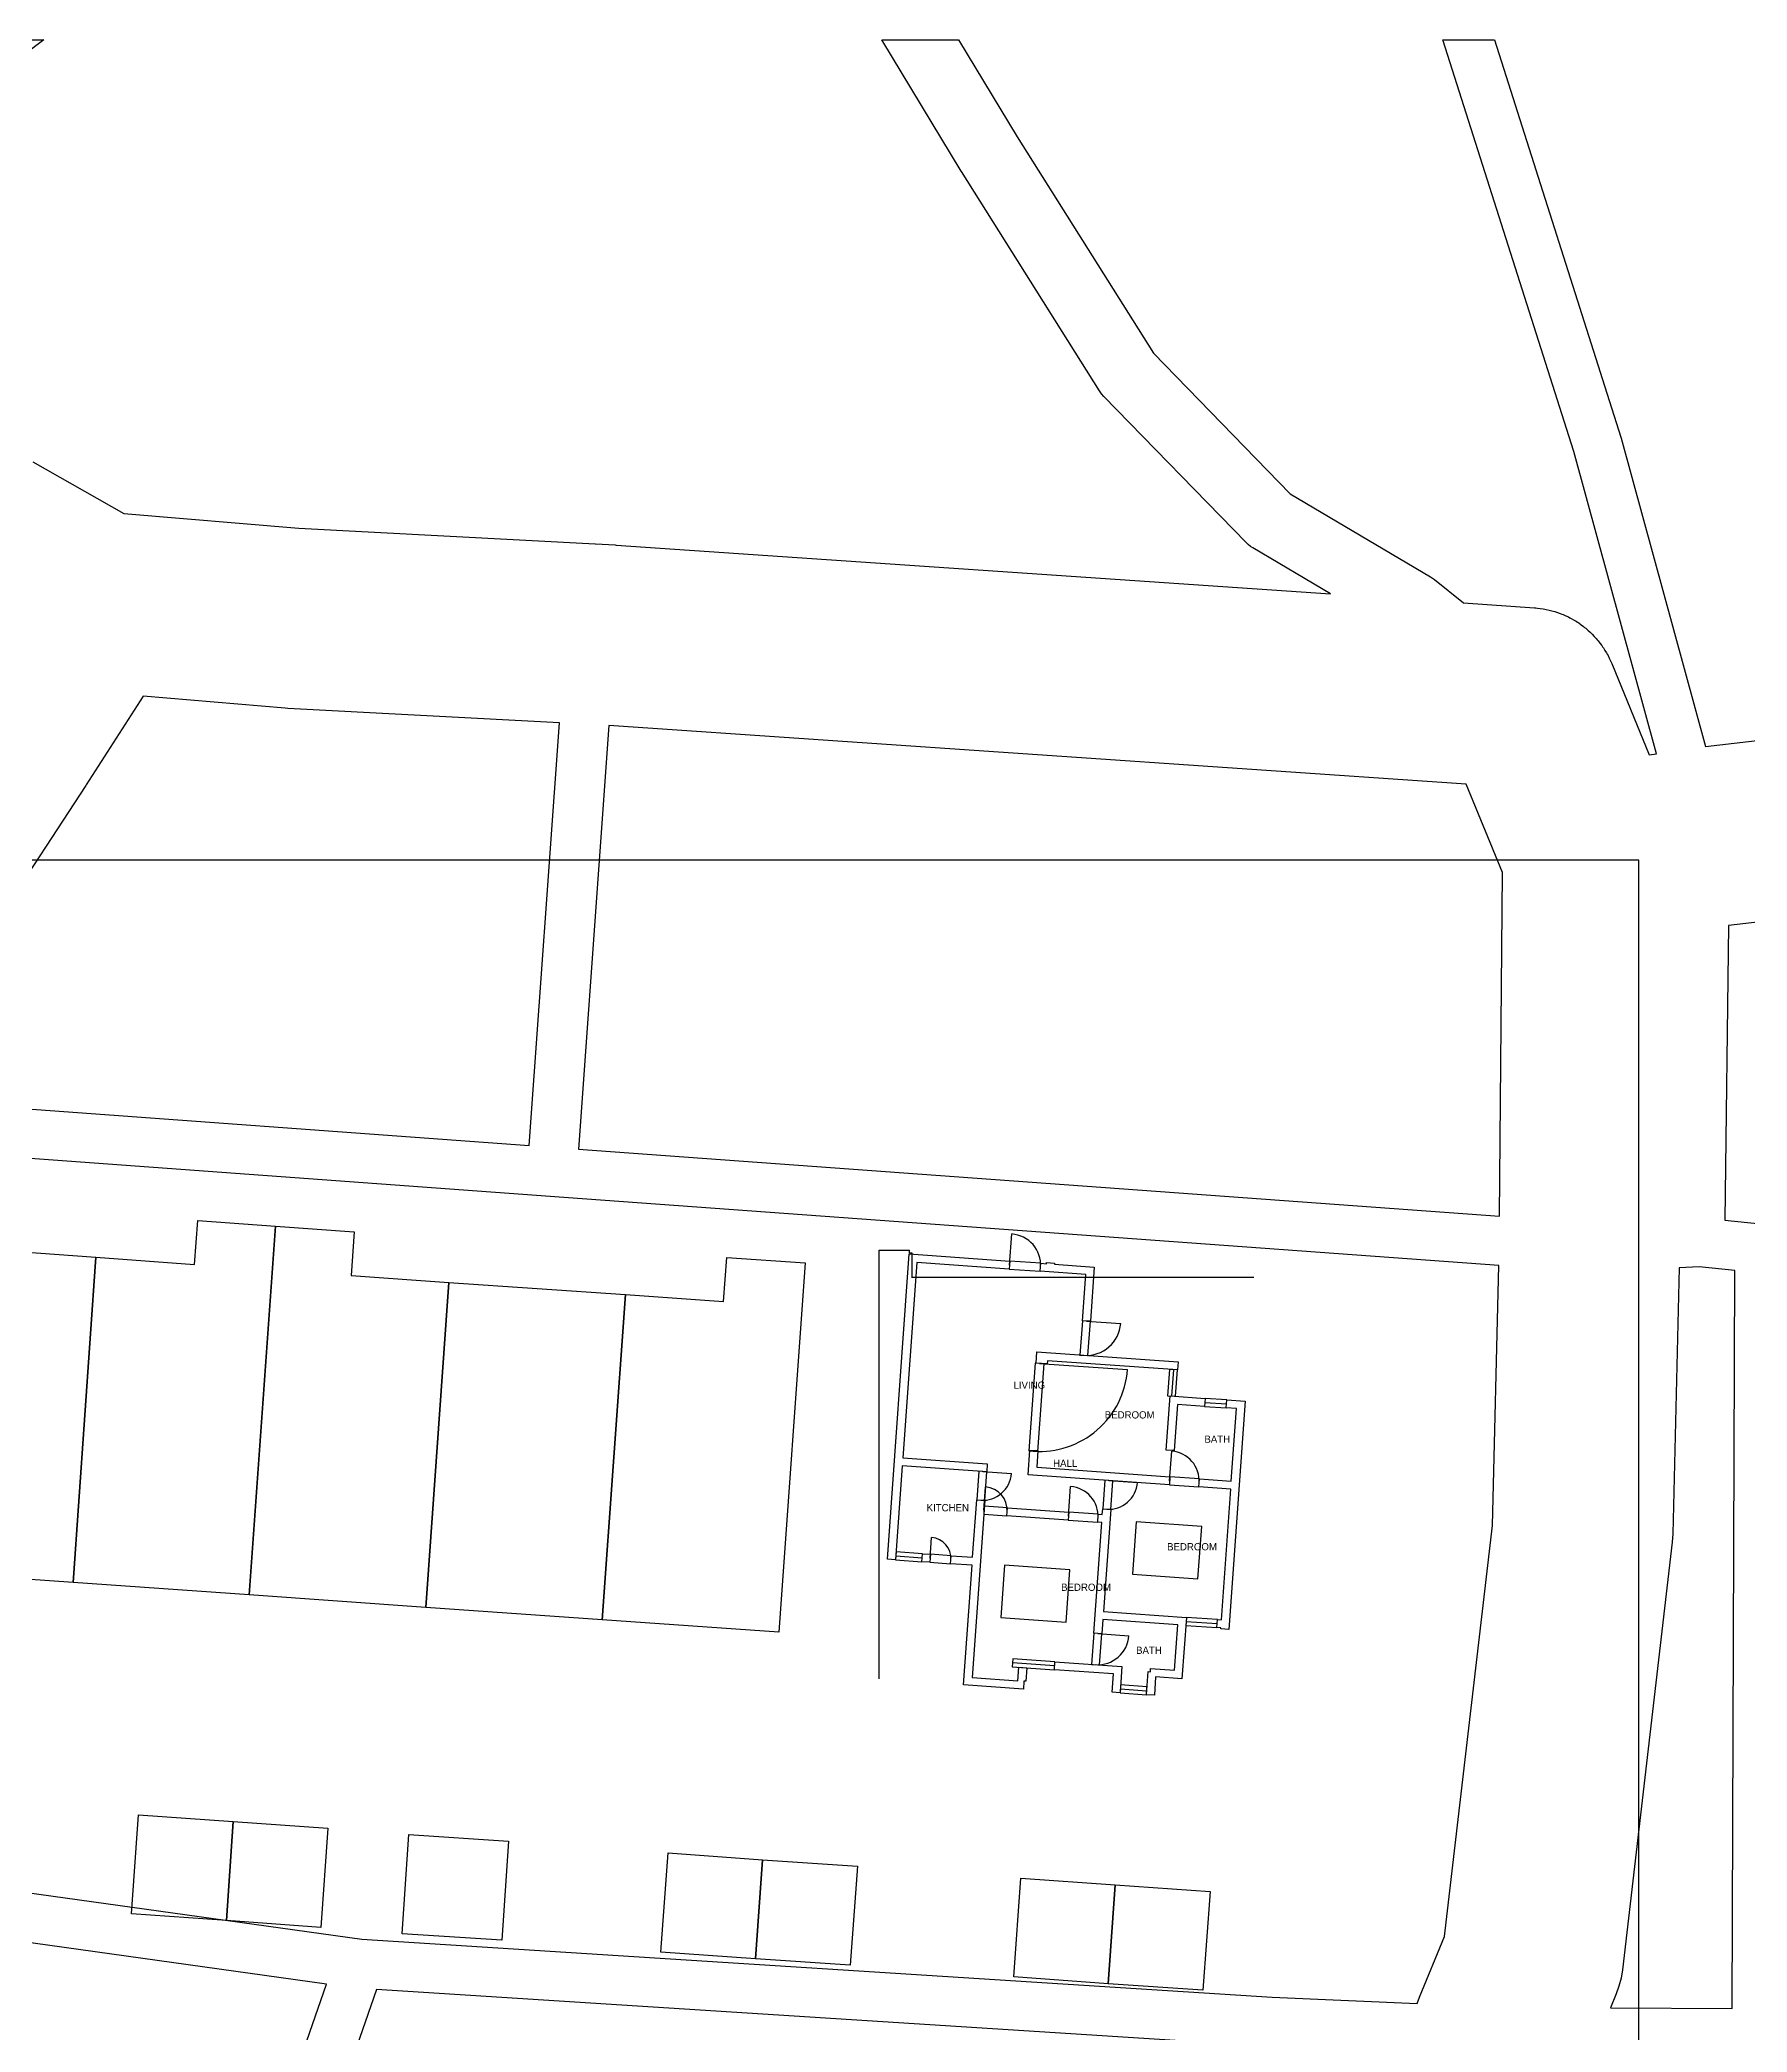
# Model space of a CAD drawing. Extents: x -2942 to 2655, y -2732 to 2337.
# Drawn here: x -439 to 1609, y -97 to 2293 of the extents above; entities that cross this region are included whole.
import ezdxf

# ---------------------------------------------------------------- set-up
doc = ezdxf.new("R2010")
doc.units = 0
for name, color, linetype in [('A-ANNO-DIMS', 7, 'Continuous'), ('A-FURN', 7, 'Continuous'), ('ANNO', 7, 'Continuous'), ('C-BLDG-EXST', 7, 'Continuous'), ('C-ROAD', 7, 'Continuous'), ('DOOR', 7, 'Continuous'), ('V-PROP-LINE', 7, 'Continuous'), ('WALL', 7, 'Continuous'), ('WINDOW', 7, 'Continuous')]:
    doc.layers.add(name, color=color, linetype=linetype)
doc.styles.add('OpenSansCondensed-Light', font='OpenSansCondensed-Light.ttf')
doc.dimstyles.new('EZDXF', dxfattribs={"dimtxt": 0.25, "dimasz": 0.175, "dimexe": 0.375, "dimexo": 0.125, "dimgap": 0.1, "dimtad": 1, "dimlfac": 100, "dimzin": 12, "dimdsep": 46, "dimtxsty": 'OpenSansCondensed-Light', "dimblk": 'ARCHTICK', "dimcen": 2.5, "dimazin": 3, "dimtfac": 0.5, "dimtmove": 2, "dimatfit": 3})

# ---------------------------------------------------------------- blocks, each defined once
blk = doc.blocks.new('_ARCHTICK')
at = {"color": 0, "linetype": 'BYBLOCK', "const_width": 0.15}
blk.add_lwpolyline([(-0.5, -0.5), (0.5, 0.5)], dxfattribs=at)

msp = doc.modelspace()

# ---------------------------------------------------------------- linework, layer by layer
at = {"layer": 'A-FURN'}
for points in [[(875.903, 515.02452), (871.4283, 452.19152), (949.96954, 446.59814), (954.44424, 509.43114)], [(717.87829, 463.10211), (713.40358, 400.26912), (791.94482, 394.67574), (796.41953, 457.50873)]]:
    msp.add_lwpolyline(points, close=True, dxfattribs=at)
at = {"layer": 'C-BLDG-EXST'}
for points in [[(-371.86774, 832.53157), (-399.37355, 442.16), (-621.038, 457.82709), (-616.18404, 527.89378), (-700.04979, 533.55134), (-771.51096, 439.98402), (-871.55659, 516.14346), (-694.38683, 748.53858), (-701.39811, 753.76094), (-581.93661, 911.7374), (-487.8236, 840.80031)], [(-399.37355, 442.16), (-371.86774, 832.53157), (-253.4849, 823.82764), (-249.70959, 876.48646), (-156.40558, 869.52331), (-187.95636, 427.36331)], [(-187.95636, 427.36331), (-156.40558, 869.52331), (-62.0229, 862.99535), (-65.79821, 810.33654), (51.50597, 802.0678), (23.7305, 412.13142)], [(263.19283, 787.7063), (381.03634, 779.43756), (384.81165, 832.09638), (478.655, 825.56843), (447.10422, 382.53803), (235.41736, 397.33472)], [(51.50597, 802.0678), (263.19283, 787.7063), (235.41736, 397.33472), (23.7305, 412.13142)], [(-207.10256, 155.36528), (-215.46216, 36.55654), (-329.2607, 44.82528), (-320.63143, 163.63402)], [(-215.46216, 36.55654), (-207.10256, 155.36528), (-93.57368, 147.53173), (-102.20295, 28.2878)], [(114.8772, 13.05591), (-4.5843, 20.88945), (3.50564, 139.69819), (122.96714, 131.86465)], [(427.68835, 109.66961), (419.32874, -9.13913), (305.79987, -1.30559), (314.42914, 117.93835)], [(419.32874, -9.13913), (427.68835, 109.66961), (541.48689, 101.83606), (532.85762, -16.97268)], [(850.7924, 79.64102), (842.43279, -39.16772), (729.17358, -30.89898), (737.53319, 87.47457)], [(850.7924, 79.64102), (964.59094, 71.37228), (955.96167, -47.00126), (842.43279, -39.16772)]]:
    msp.add_lwpolyline(points, close=True, dxfattribs=at)
at = {"layer": 'C-ROAD'}
for points in [[(-794.08132, 2292.99903), (-434.46031, 2292.99903), (-676.89948, 2110.16223)], [(-447.7242, 1786.58179), (-338.35988, 1724.80786), (-128.48575, 1706.94044), (227.05742, 1688.3193), (227.41056, 1688.30022), (250.87139, 1686.99463), (252.23991, 1686.90978), (1109.08142, 1628.33342), (1016.00457, 1683.40316), (1013.09704, 1685.30134), (1010.36806, 1687.44833), (1007.83887, 1689.82742), (837.14105, 1865.21175), (834.41254, 1868.32751), (832.02643, 1871.71266), (666.45225, 2135.00675), (666.11527, 2135.55244), (570.64721, 2292.99903), (662.73155, 2292.99903), (733.27871, 2176.65217), (896.46822, 1917.15014), (1060.61009, 1748.50174), (1228.95478, 1648.89913), (1231.39786, 1647.32921), (1233.71858, 1645.58348), (1268.38848, 1617.44269), (1353.5509, 1611.62072), (1355.36483, 1611.40689), (1357.18876, 1611.31032), (1360.63787, 1610.78527), (1364.10272, 1610.37681), (1365.88696, 1609.98621), (1367.69264, 1609.71133), (1371.07368, 1608.85074), (1374.48181, 1608.10463), (1376.21917, 1607.54102), (1377.98922, 1607.09048), (1381.26962, 1605.90263), (1384.58821, 1604.82606), (1386.26196, 1604.09488), (1387.97932, 1603.47301), (1391.1275, 1601.96934), (1394.32459, 1600.57268), (1395.91861, 1599.68096), (1397.56675, 1598.89376), (1400.55238, 1597.08876), (1403.59718, 1595.38545), (1405.09612, 1594.34178), (1406.65916, 1593.39682), (1409.4535, 1591.30787), (1412.31668, 1589.31432), (1413.7061, 1588.12876), (1415.169, 1587.03515), (1417.74513, 1584.68236), (1420.39912, 1582.41777), (1421.66565, 1581.10173), (1423.01431, 1579.86999), (1425.34742, 1577.27603), (1427.76666, 1574.76221), (1428.8981, 1573.32836), (1430.11953, 1571.97036), (1432.18715, 1569.16021), (1434.34835, 1566.42136), (1435.33379, 1564.88352), (1436.41624, 1563.41234), (1438.19846, 1560.41305), (1440.0808, 1557.47557), (1440.91076, 1555.84854), (1441.8438, 1554.27834), (1443.32345, 1551.11881), (1444.9088, 1548.01096), (1445.57529, 1546.31042), (1446.34993, 1544.65634), (1491.25177, 1435.07578), (1500.0488, 1436.46988), (1400.90322, 1798.99276), (1243.52437, 2292.99903), (1305.50386, 2292.99903), (1457.35773, 1816.33547), (1457.70499, 1815.16189), (1558.90129, 1445.14061), (2463.0054, 1550.17356)], [(2463.0054, 1332.18181), (1586.36158, 1230.33902), (1582.045, 876.95869), (1624.66775, 872.52926)], [(-991.79683, 145.00735), (-52.84036, 14.16568), (1038.96189, -55.37545), (1212.92283, -62.72054), (1215.66523, -55.18854), (1245.76731, 17.49891), (1303.30691, 510.66042), (1310.70303, 822.59265), (173.13957, 905.35311), (-511.28058, 955.40154)], [(-783.62718, -2021.11356), (-95.50989, -39.51413), (-982.69635, 84.11349)], [(1035.52351, -114.33123), (-35.2918, -46.12684), (-721.1128, -2021.11356)]]:
    msp.add_lwpolyline(points, dxfattribs=at)
for points in [[(-384.03547, 1398.59547), (-591.51842, 1081.76161), (-498.52245, 1013.6814), (147.93748, 966.40882), (184.18503, 1473.73248), (-141.57368, 1490.7937), (-145.09509, 1491.03574), (-315.26749, 1505.52319), (-383.54697, 1399.34821), (-384.03547, 1398.59547)], [(1271.53905, 1400.18647), (243.159, 1470.48974), (206.8362, 962.1128), (1311.5658, 881.74108), (1315.10922, 1293.8558), (1271.53905, 1400.18647)], [(1451.58918, -51.43468), (1444.72583, -68.0076), (1590.72049, -69.05106), (1593.76286, 816.3678), (1551.33697, 820.77677), (1527.23001, 819.66972), (1519.66279, 500.52118), (1518.96372, 490.54054), (1459.09814, -22.55655), (1457.48709, -32.39994), (1454.97701, -42.05329), (1451.58918, -51.43468)]]:
    msp.add_lwpolyline(points, close=True, dxfattribs=at)
at = {"layer": 'DOOR'}
for p, q in [((723.88904, 823.05754), (726.54565, 860.36116)), ((816.20439, 755.91793), (857.33401, 752.98885)), ((760.00625, 705.12295), (865.40083, 697.61719)), ((915.99304, 564.23143), (918.51341, 599.62204)), ((691.83078, 575.38857), (726.26488, 572.93631)), ((693.34362, 529.13584), (695.31905, 556.87442)), ((794.73293, 521.91531), (797.2533, 557.30592)), ((842.95823, 564.6259), (877.39234, 562.17365)), ((628.65626, 471.25459), (630.42733, 496.12367)), ((829.87955, 380.97735), (867.18316, 378.32074))]:
    msp.add_line(p, q, dxfattribs=at)
for points in [[(723.54845, 818.27503), (760.85206, 815.61842), (761.53324, 825.18345), (724.22963, 827.84006)], [(811.42187, 756.25852), (808.49279, 715.1289), (818.05782, 714.44771), (820.9869, 755.57734)], [(754.55951, 705.51084), (747.05374, 600.11627), (757.94723, 599.34048), (765.45299, 704.73506)], [(687.04826, 575.72916), (684.59601, 541.29505), (694.16104, 540.61387), (696.61329, 575.04798)], [(838.17572, 564.96649), (835.72347, 530.53239), (845.28849, 529.8512), (847.74075, 564.28531)], [(915.65245, 559.44892), (951.04306, 556.92855), (951.72424, 566.49358), (916.33363, 569.01395)], [(693.00303, 524.35332), (720.74161, 522.3779), (721.4228, 531.94293), (693.68421, 533.91835)], [(794.39234, 517.1328), (829.78294, 514.61243), (830.46412, 524.17746), (795.07352, 526.69783)], [(628.31567, 466.47208), (653.18474, 464.70101), (653.86593, 474.26604), (628.99685, 476.03711)], [(825.09703, 381.31794), (822.44043, 344.01432), (832.00545, 343.33314), (834.66206, 380.63676)]]:
    msp.add_lwpolyline(points, close=True, dxfattribs=at)
for centre, radius, start, end in [((723.88904, 823.05754), 37.39809, -4.07348966, 85.92651034), ((816.20439, 755.91793), 41.23379, -94.07348966, -4.07348966), ((760.00625, 705.12295), 105.6615, -94.07348966, -4.07348966), ((915.99304, 564.23143), 35.48024, -4.07348966, 85.92651034), ((691.83078, 575.38857), 34.52131, -94.07348966, -4.07348966), ((693.34362, 529.13584), 27.80884, -4.07348966, 85.92651034), ((794.73293, 521.91531), 35.48024, -4.07348966, 85.92651034), ((842.95823, 564.6259), 34.52131, -94.07348966, -4.07348966), ((628.65626, 471.25459), 24.93206, -4.07348966, 85.92651034), ((829.87955, 380.97735), 37.39809, -94.07348966, -4.07348966)]:
    msp.add_arc(centre, radius, start, end, dxfattribs=at)
at = {"layer": 'V-PROP-LINE'}
msp.add_lwpolyline([(-1483.29426, -1036.86159), (1478.75343, -1036.86159), (1478.75343, 1308.74706), (-1483.29426, 1308.74706)], close=True, dxfattribs=at)
at = {"layer": 'WALL'}
for points in [[(723.54845, 818.27503), (612.59412, 826.17673), (595.90517, 591.83353), (697.29447, 584.61301), (696.61329, 575.04798), (595.22399, 582.2685), (587.18605, 469.40116), (577.62102, 470.08234), (603.71027, 836.42294), (724.22963, 827.84006)], [(777.8884, 825.35392), (777.79379, 824.02544), (825.61894, 820.61953), (820.9869, 755.57734), (811.42187, 756.25852), (815.37273, 811.73569), (760.85206, 815.61842), (761.53324, 825.18345), (768.22876, 824.70662), (768.32337, 826.0351)], [(756.84164, 718.80728), (926.14265, 706.75036), (925.46147, 697.18533), (769.5515, 708.28859), (769.27902, 704.46258), (755.88798, 705.41624)], [(916.51805, 666.09757), (958.60417, 663.10037), (957.92299, 653.53534), (925.40189, 655.85136), (921.45104, 600.37419), (911.88601, 601.05537)], [(977.35601, 386.44384), (977.45061, 387.77232), (972.6681, 388.11291), (973.34928, 397.67794), (978.1318, 397.33735), (989.30317, 554.20382), (951.04306, 556.92855), (951.72424, 566.49358), (989.98436, 563.76885), (996.18311, 650.81061), (983.74857, 651.69615), (984.42975, 661.26118), (1006.42932, 659.69446), (986.92104, 385.76266)], [(746.35144, 571.50583), (748.46311, 601.15742), (758.02813, 600.47624), (756.59765, 580.38968), (916.33363, 569.01395), (915.65245, 559.44892)], [(679.01032, 462.86182), (653.18474, 464.70101), (653.86593, 474.26604), (679.6915, 472.42685), (684.59601, 541.29505), (694.16104, 540.61387), (679.03881, 328.27023), (733.93145, 324.36101), (735.08946, 340.62156), (744.65448, 339.94038), (743.49648, 323.67983), (741.2115, 323.84255), (740.53031, 314.27752), (668.7926, 319.38639)], [(720.74161, 522.3779), (721.4228, 531.94293), (795.07352, 526.69783), (794.39234, 517.1328)], [(930.80057, 326.68383), (899.23598, 328.93173), (897.66926, 306.93216), (888.10423, 307.61334), (890.07966, 335.35192), (892.94917, 335.14757), (893.22164, 338.97358), (921.91672, 336.93004), (925.79946, 391.4507), (835.88819, 397.85381), (834.66206, 380.63676), (825.09703, 381.31794), (834.56546, 514.27184), (829.78294, 514.61243), (830.46412, 524.17746), (835.24664, 523.83687), (835.72347, 530.53239), (845.28849, 529.8512), (836.56937, 407.41884), (936.04567, 400.33455)], [(619.43182, 476.71829), (628.99685, 476.03711), (628.31567, 466.47208), (618.75064, 467.15326)], [(858.78753, 341.42583), (856.53964, 309.86124), (846.97461, 310.54242), (848.54132, 332.54199), (777.76011, 337.58273), (778.44129, 347.14776)]]:
    msp.add_lwpolyline(points, close=True, dxfattribs=at)
at = {"layer": 'WINDOW'}
for p, q in [((920.67895, 697.52592), (918.43105, 665.96133)), ((958.26358, 658.31785), (984.08916, 656.47866)), ((587.52664, 474.18368), (619.09123, 471.93578)), ((935.70508, 395.55203), (973.00869, 392.89543)), ((778.1007, 342.36525), (727.40605, 345.97551)), ((856.88023, 314.64375), (888.44482, 312.39586))]:
    msp.add_line(p, q, dxfattribs=at)
for points in [[(915.89644, 697.86652), (913.64854, 666.30192), (923.21357, 665.62074), (925.46147, 697.18533)], [(957.92299, 653.53534), (983.74857, 651.69615), (984.42975, 661.26118), (958.60417, 663.10037)], [(587.18605, 469.40116), (618.75064, 467.15326), (619.43182, 476.71829), (587.86723, 478.96619)], [(935.36449, 390.76952), (972.6681, 388.11291), (973.34928, 397.67794), (936.04567, 400.33455)], [(778.44129, 347.14776), (727.74664, 350.75802), (727.06546, 341.19299), (777.76011, 337.58273)], [(856.53964, 309.86124), (888.10423, 307.61334), (888.78541, 317.17837), (857.22082, 319.42627)]]:
    msp.add_lwpolyline(points, close=True, dxfattribs=at)

# ---------------------------------------------------------------- texts
at = {"layer": 'ANNO'}
for s, p in [('LIVING', (728.70289, 674.66621)), ('BEDROOM', (838.16005, 638.99186)), ('BATH', (957.69312, 609.8101)), ('HALL', (776.23592, 580.91383)), ('KITCHEN', (624.49765, 527.60303)), ('BEDROOM', (912.93627, 480.81133)), ('BEDROOM', (785.83228, 432.18191)), ('BATH', (875.72784, 356.56243))]:
    msp.add_text(s, height=8.661417, dxfattribs=at).set_placement(p)

# ---------------------------------------------------------------- dimensions: what is measured, and where the dimension line sits
at = {"layer": 'A-ANNO-DIMS'}
msp.add_linear_dim(base=(603.80488, 840.54811), p1=(603.80488, 837.75142), p2=(567.40329, 326.60691), dimstyle='EZDXF', dxfattribs=at).render()
msp.add_linear_dim(base=(606.60157, 837.75142), p1=(603.80488, 837.75142), p2=(1017.01412, 808.32438), angle=90, dimstyle='EZDXF', dxfattribs=at).render()

doc.saveas('drawing.dxf')
